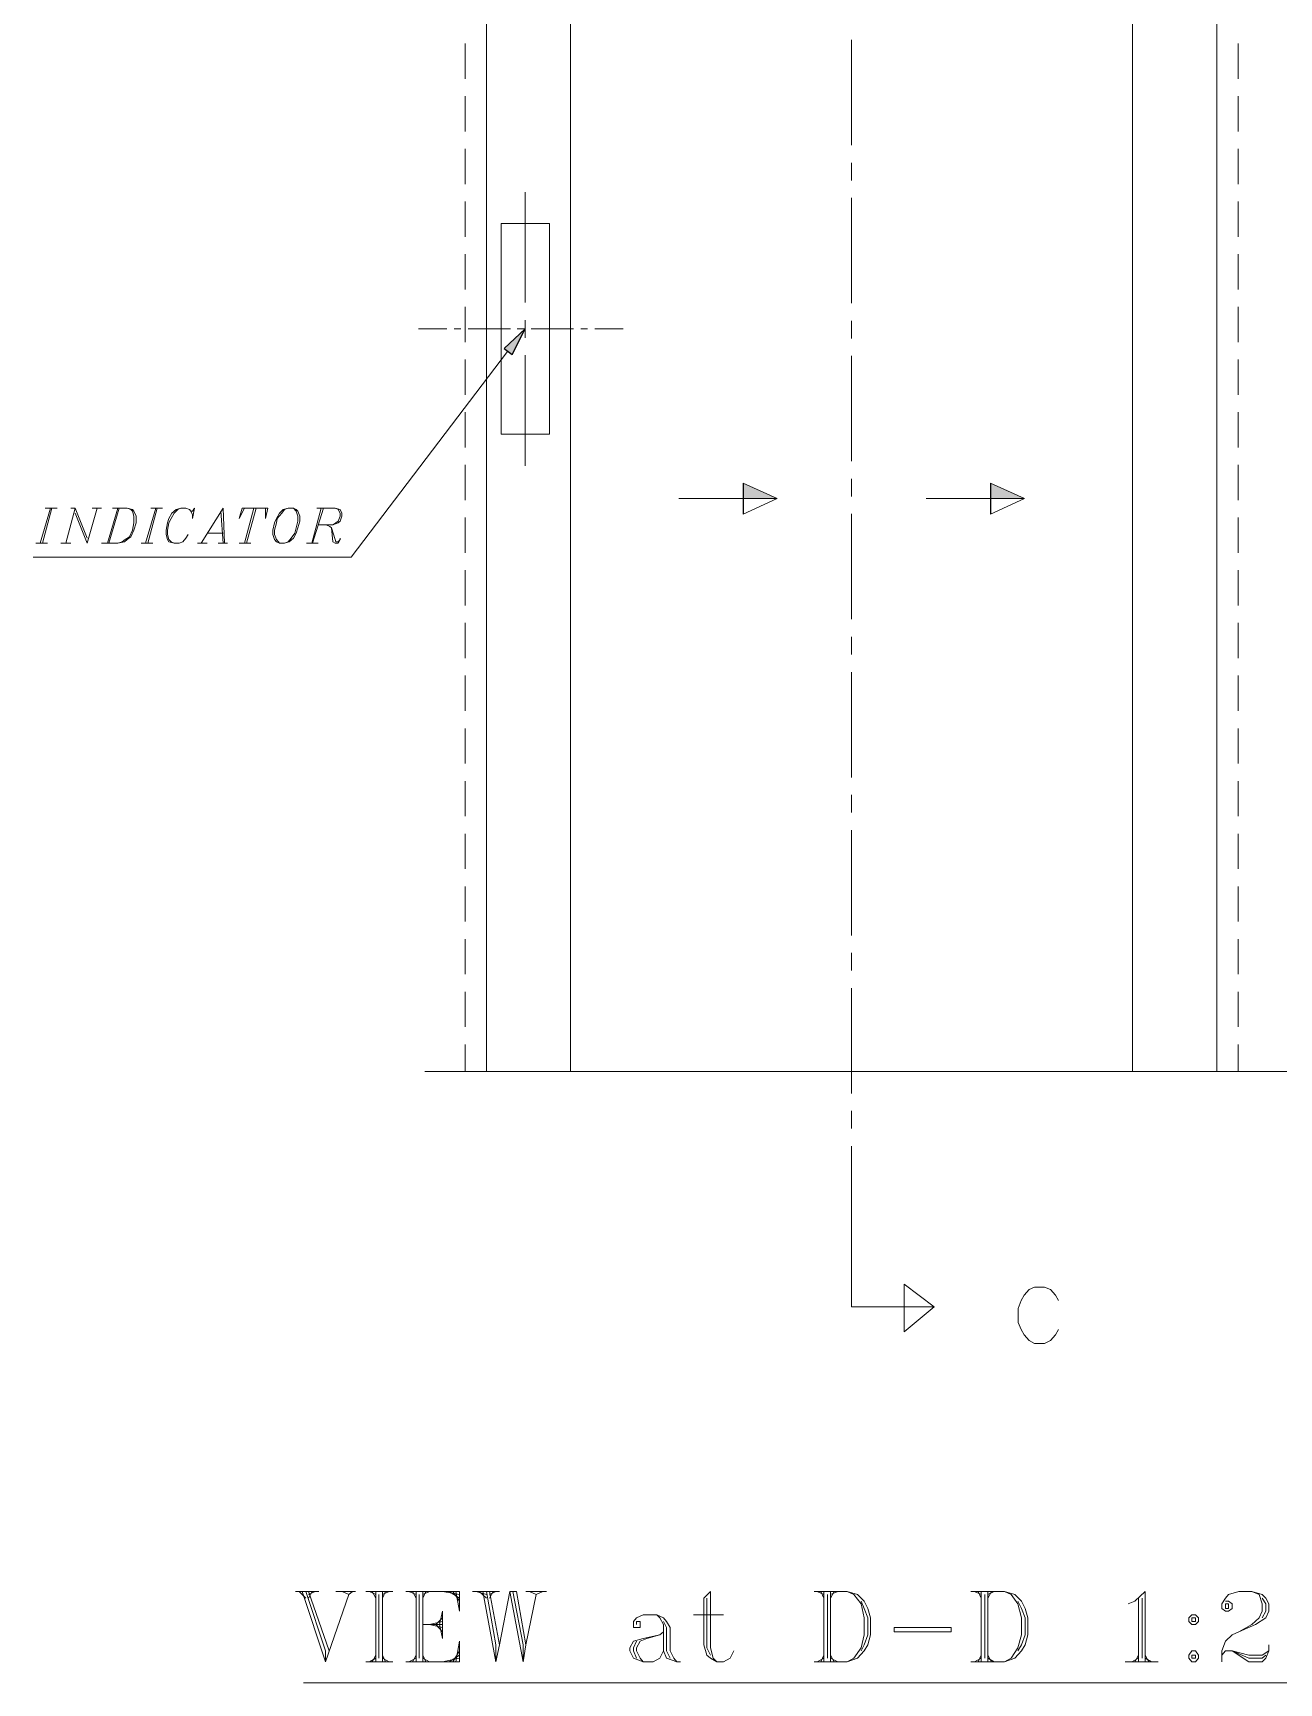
# Model space of a CAD drawing. Header units: millimetres. Extents: x -665 to 1025117, y -27997 to 4210.
# Drawn here: x 1016139 to 1017912, y 6 to 2354 of the extents above; entities that cross this region are included whole.
import ezdxf

# ---------------------------------------------------------------- set-up
doc = ezdxf.new("R2010")
doc.units = ezdxf.units.MM

msp = doc.modelspace()

# ---------------------------------------------------------------- hatches: boundary and pattern name
at = {"transparency": 33554666}
msp.add_hatch(color=7, dxfattribs=at).paths.add_polyline_path([(1016820.484, 1896.788), (1016839.229, 1933.235), (1016809.03, 1905.119)])
h = msp.add_hatch(color=256)
h.dxf.hatch_style = 1
h.paths.add_polyline_path([(1017501.214, 1713.711), (1017501.214, 1691.644), (1017549.484, 1691.644)])
h.paths.add_polyline_path([(1017149.524, 1713.711), (1017149.524, 1691.644), (1017197.795, 1691.644)])
h = msp.add_hatch(color=256)
h.dxf.hatch_style = 1
h.paths.add_polyline_path([(1017149.524, 1691.644), (1017197.795, 1691.644), (1017149.524, 1713.711)])

# ---------------------------------------------------------------- linework, layer by layer
for p, q in [((1017149.524, 1713.711, -137), (1017149.524, 1669.578, -137)), ((1017501.214, 1713.711, -137), (1017501.214, 1669.578, -137))]:
    msp.add_line(p, q)
at = {"color": 7, "linetype": 'Continuous', "lineweight": 20, "transparency": 33554666, "elevation": -137}
for points in [[(1016784.037, 876.273), (1016784.037, 3046.43), (1017823.297, 3046.43), (1017823.297, 876.273)], [(1016903.792, 876.273), (1016903.792, 2876.691), (1017703.543, 2876.691), (1017703.543, 876.273)], [(1016753.839, 2289.374), (1016753.839, 2339.359), (1016753.839, 2339.359)], [(1017303.667, 2194.612), (1017303.667, 2344.566), (1017303.667, 2344.566)], [(1017853.496, 2339.359), (1017853.496, 2289.374), (1017853.496, 2289.374)], [(1016753.839, 2214.398), (1016753.839, 2264.382), (1016753.839, 2264.382)], [(1017853.496, 2264.382), (1017853.496, 2214.398), (1017853.496, 2214.398)], [(1016753.839, 2139.421), (1016753.839, 2189.406), (1016753.839, 2189.406)], [(1017853.496, 2189.406), (1017853.496, 2139.421), (1017853.496, 2139.421)], [(1017303.667, 2144.628), (1017303.667, 2169.62), (1017303.667, 2169.62)], [(1016753.839, 2064.445), (1016753.839, 2114.429), (1016753.839, 2114.429)], [(1016839.229, 1970.724), (1016839.229, 2127.966), (1016839.229, 2127.966)], [(1017303.667, 1969.682), (1017303.667, 2119.636), (1017303.667, 2119.636)], [(1017853.496, 2114.429), (1017853.496, 2064.445), (1017853.496, 2064.445)], [(1016753.839, 1989.468), (1016753.839, 2039.452), (1016753.839, 2039.452)], [(1017853.496, 2039.452), (1017853.496, 1989.468), (1017853.496, 1989.468)], [(1016753.839, 1914.491), (1016753.839, 1964.476), (1016753.839, 1964.476)], [(1017853.496, 1964.476), (1017853.496, 1914.491), (1017853.496, 1914.491)], [(1016727.805, 1933.235), (1016687.193, 1933.235), (1016687.193, 1933.235)], [(1016747.591, 1933.235), (1016738.218, 1933.235), (1016738.218, 1933.235)], [(1016818.402, 1933.235), (1016758.004, 1933.235), (1016758.004, 1933.235)], [(1016838.187, 1933.235), (1016827.774, 1933.235), (1016827.774, 1933.235)], [(1016839.229, 1920.739), (1016839.229, 1945.732), (1016839.229, 1945.732)], [(1016907.957, 1933.235), (1016847.559, 1933.235), (1016847.559, 1933.235)], [(1016927.743, 1933.235), (1016918.371, 1933.235), (1016918.371, 1933.235)], [(1016978.768, 1933.235), (1016938.156, 1933.235), (1016938.156, 1933.235)], [(1017303.667, 1919.698), (1017303.667, 1944.69), (1017303.667, 1944.69)], [(1016814.236, 1900.954), (1016591.389, 1608.337), (1016138.819, 1608.337)], [(1016753.839, 1839.515), (1016753.839, 1889.499), (1016753.839, 1889.499)], [(1016839.229, 1738.504), (1016839.229, 1895.747), (1016839.229, 1895.747)], [(1017303.667, 1744.753), (1017303.667, 1894.706), (1017303.667, 1894.706)], [(1017853.496, 1889.499), (1017853.496, 1839.515), (1017853.496, 1839.515)], [(1016753.839, 1764.538), (1016753.839, 1814.522), (1016753.839, 1814.522)], [(1017853.496, 1814.522), (1017853.496, 1764.538), (1017853.496, 1764.538)], [(1016753.839, 1689.561), (1016753.839, 1739.546), (1016753.839, 1739.546)], [(1017853.496, 1739.546), (1017853.496, 1689.561), (1017853.496, 1689.561)], [(1017303.667, 1694.768), (1017303.667, 1719.76), (1017303.667, 1719.76)], [(1017197.795, 1691.644), (1017057.85, 1691.644), (1017057.85, 1691.644)], [(1017149.524, 1713.711), (1017197.795, 1691.644), (1017149.524, 1669.578)], [(1017549.484, 1691.644), (1017409.54, 1691.644), (1017409.54, 1691.644)], [(1017501.214, 1713.711), (1017549.484, 1691.644), (1017501.214, 1669.578)], [(1016163.608, 1678.107), (1016149.029, 1628.122), (1016149.029, 1628.122)], [(1016165.691, 1678.107), (1016152.153, 1628.122), (1016152.153, 1628.122)], [(1016156.319, 1678.107), (1016172.98, 1678.107), (1016172.98, 1678.107)], [(1016185.476, 1628.122), (1016199.014, 1678.107), (1016215.675, 1635.412)], [(1016192.766, 1678.107), (1016199.014, 1678.107), (1016199.014, 1678.107)], [(1016199.014, 1670.817), (1016215.675, 1628.122), (1016230.254, 1678.107)], [(1016222.965, 1678.107), (1016236.502, 1678.107), (1016236.502, 1678.107)], [(1016252.122, 1678.107), (1016272.949, 1678.107), (1016280.238, 1676.024), (1016282.321, 1673.941), (1016285.445, 1666.652), (1016285.445, 1657.28), (1016282.321, 1646.866), (1016278.156, 1637.494), (1016272.949, 1633.329), (1016268.784, 1630.205), (1016259.412, 1628.122), (1016236.502, 1628.122)], [(1016259.412, 1678.107), (1016244.833, 1628.122), (1016244.833, 1628.122)], [(1016261.494, 1678.107), (1016246.915, 1628.122), (1016246.915, 1628.122)], [(1016272.949, 1678.107), (1016278.156, 1676.024), (1016280.238, 1673.941), (1016282.321, 1666.652), (1016282.321, 1657.28), (1016280.238, 1646.866), (1016276.073, 1637.494), (1016269.825, 1633.329), (1016265.66, 1630.205), (1016259.412, 1628.122)], [(1016313.561, 1678.107), (1016298.983, 1628.122), (1016298.983, 1628.122)], [(1016315.644, 1678.107), (1016302.107, 1628.122), (1016302.107, 1628.122)], [(1016306.272, 1678.107), (1016322.933, 1678.107), (1016322.933, 1678.107)], [(1016363.546, 1673.941), (1016365.628, 1673.941), (1016368.752, 1678.107), (1016365.628, 1663.528), (1016365.628, 1668.735), (1016363.546, 1673.941), (1016361.463, 1676.024), (1016356.256, 1678.107), (1016348.967, 1678.107), (1016342.719, 1676.024), (1016336.471, 1670.817), (1016332.306, 1663.528), (1016330.223, 1657.28), (1016328.14, 1646.866), (1016328.14, 1640.618), (1016330.223, 1633.329), (1016332.306, 1630.205), (1016339.595, 1628.122), (1016346.884, 1628.122), (1016352.091, 1630.205), (1016356.256, 1635.412), (1016359.38, 1640.618)], [(1016348.967, 1678.107), (1016344.802, 1676.024), (1016339.595, 1670.817), (1016335.43, 1663.528), (1016332.306, 1657.28), (1016330.223, 1646.866), (1016330.223, 1640.618), (1016332.306, 1633.329), (1016335.43, 1630.205), (1016339.595, 1628.122)], [(1016378.125, 1628.122), (1016409.365, 1678.107), (1016411.448, 1628.122)], [(1016406.241, 1673.941), (1016409.365, 1628.122), (1016409.365, 1628.122)], [(1016439.564, 1678.107), (1016432.274, 1663.528), (1016436.44, 1678.107), (1016472.887, 1678.107), (1016469.763, 1663.528), (1016469.763, 1678.107)], [(1016453.101, 1678.107), (1016439.564, 1628.122), (1016439.564, 1628.122)], [(1016456.225, 1678.107), (1016442.688, 1628.122), (1016442.688, 1628.122)], [(1016502.044, 1678.107), (1016494.755, 1676.024), (1016489.548, 1670.817), (1016485.383, 1663.528), (1016482.259, 1657.28), (1016480.176, 1646.866), (1016480.176, 1640.618), (1016482.259, 1633.329), (1016485.383, 1630.205), (1016489.548, 1628.122), (1016496.838, 1628.122), (1016503.086, 1630.205), (1016509.334, 1635.412), (1016513.499, 1642.701), (1016515.582, 1649.99), (1016518.706, 1659.362), (1016518.706, 1666.652), (1016515.582, 1673.941), (1016513.499, 1676.024), (1016509.334, 1678.107), (1016502.044, 1678.107), (1016496.838, 1676.024), (1016492.672, 1670.817), (1016486.424, 1663.528), (1016485.383, 1657.28), (1016482.259, 1646.866), (1016482.259, 1640.618), (1016485.383, 1633.329), (1016489.548, 1628.122)], [(1016496.838, 1628.122), (1016502.044, 1630.205), (1016506.21, 1635.412), (1016511.416, 1642.701), (1016513.499, 1649.99), (1016515.582, 1659.362), (1016515.582, 1666.652), (1016513.499, 1673.941), (1016509.334, 1678.107)], [(1016548.905, 1678.107), (1016535.367, 1628.122), (1016535.367, 1628.122)], [(1016552.029, 1678.107), (1016536.409, 1628.122), (1016536.409, 1628.122)], [(1016542.657, 1678.107), (1016568.69, 1678.107), (1016575.98, 1676.024), (1016578.062, 1670.817), (1016578.062, 1666.652), (1016575.98, 1659.362), (1016572.856, 1657.28), (1016565.566, 1654.156), (1016544.739, 1654.156)], [(1016568.69, 1678.107), (1016572.856, 1676.024), (1016575.98, 1670.817), (1016575.98, 1666.652), (1016572.856, 1659.362), (1016569.732, 1657.28), (1016565.566, 1654.156)], [(1017303.667, 1519.823), (1017303.667, 1669.776), (1017303.667, 1669.776)], [(1016556.194, 1654.156), (1016561.401, 1652.073), (1016563.483, 1649.99), (1016565.566, 1630.205), (1016568.69, 1628.122), (1016572.856, 1628.122), (1016575.98, 1633.329), (1016575.98, 1635.412)], [(1016563.483, 1649.99), (1016568.69, 1633.329), (1016569.732, 1630.205), (1016572.856, 1630.205), (1016575.98, 1633.329)], [(1016753.839, 1614.585), (1016753.839, 1664.569), (1016753.839, 1664.569)], [(1017853.496, 1664.569), (1017853.496, 1614.585), (1017853.496, 1614.585)], [(1016142.781, 1628.122), (1016159.443, 1628.122), (1016159.443, 1628.122)], [(1016178.187, 1628.122), (1016192.766, 1628.122), (1016192.766, 1628.122)], [(1016292.735, 1628.122), (1016309.396, 1628.122), (1016309.396, 1628.122)], [(1016372.918, 1628.122), (1016386.455, 1628.122), (1016386.455, 1628.122)], [(1016386.455, 1642.701), (1016409.365, 1642.701), (1016409.365, 1642.701)], [(1016402.075, 1628.122), (1016415.613, 1628.122), (1016415.613, 1628.122)], [(1016432.274, 1628.122), (1016448.936, 1628.122), (1016448.936, 1628.122)], [(1016528.078, 1628.122), (1016544.739, 1628.122), (1016544.739, 1628.122)], [(1016753.839, 1539.608), (1016753.839, 1589.593), (1016753.839, 1589.593)], [(1017853.496, 1589.593), (1017853.496, 1539.608), (1017853.496, 1539.608)], [(1016753.839, 1464.631), (1016753.839, 1514.616), (1016753.839, 1514.616)], [(1017853.496, 1514.616), (1017853.496, 1464.631), (1017853.496, 1464.631)], [(1017303.667, 1469.838), (1017303.667, 1494.83), (1017303.667, 1494.83)], [(1016753.839, 1389.655), (1016753.839, 1439.639), (1016753.839, 1439.639)], [(1017303.667, 1294.893), (1017303.667, 1444.846), (1017303.667, 1444.846)], [(1017853.496, 1439.639), (1017853.496, 1389.655), (1017853.496, 1389.655)], [(1016753.839, 1314.678), (1016753.839, 1364.663), (1016753.839, 1364.663)], [(1017853.496, 1364.663), (1017853.496, 1314.678), (1017853.496, 1314.678)], [(1016753.839, 1239.702), (1016753.839, 1289.686), (1016753.839, 1289.686)], [(1017303.667, 1244.908), (1017303.667, 1269.901), (1017303.667, 1269.901)], [(1017853.496, 1289.686), (1017853.496, 1239.702), (1017853.496, 1239.702)], [(1016753.839, 1164.725), (1016753.839, 1214.709), (1016753.839, 1214.709)], [(1017303.667, 1069.963), (1017303.667, 1219.916), (1017303.667, 1219.916)], [(1017853.496, 1214.709), (1017853.496, 1164.725), (1017853.496, 1164.725)], [(1016753.839, 1089.748), (1016753.839, 1139.733), (1016753.839, 1139.733)], [(1017853.496, 1139.733), (1017853.496, 1089.748), (1017853.496, 1089.748)], [(1016753.839, 1014.772), (1016753.839, 1064.756), (1016753.839, 1064.756)], [(1017853.496, 1064.756), (1017853.496, 1014.772), (1017853.496, 1014.772)], [(1017303.667, 1019.978), (1017303.667, 1044.971), (1017303.667, 1044.971)], [(1016753.839, 939.795), (1016753.839, 989.779), (1016753.839, 989.779)], [(1017303.667, 845.033), (1017303.667, 994.986), (1017303.667, 994.986)], [(1017853.496, 989.779), (1017853.496, 939.795), (1017853.496, 939.795)], [(1016753.839, 876.273), (1016753.839, 914.803), (1016753.839, 914.803)], [(1017853.496, 914.803), (1017853.496, 876.273), (1017853.496, 876.273)], [(1016696.565, 876.273), (1019013.551, 876.273), (1019013.551, 876.273)], [(1017303.667, 795.049), (1017303.667, 820.041), (1017303.667, 820.041)], [(1017303.667, 668.005), (1017303.667, 770.056), (1017303.667, 770.056)], [(1017378.644, 573.243), (1017421.339, 540.961), (1017378.644, 505.555)], [(1017378.644, 573.243), (1017378.644, 505.555), (1017378.644, 505.555)], [(1017598.13, 550.333), (1017593.965, 557.623), (1017586.675, 565.953), (1017578.345, 569.077), (1017563.766, 569.077), (1017556.477, 565.953), (1017549.187, 557.623), (1017545.022, 550.333), (1017540.856, 538.878), (1017540.856, 519.093), (1017545.022, 508.679), (1017549.187, 501.39), (1017556.477, 493.059), (1017563.766, 488.894), (1017578.345, 488.894), (1017586.675, 493.059), (1017593.965, 501.39), (1017598.13, 508.679)], [(1017303.667, 540.961), (1017421.339, 540.961), (1017421.339, 540.961)], [(1016512.247, 135.879), (1016545.57, 135.879), (1016545.57, 135.879)], [(1016517.454, 135.879), (1016526.826, 126.507), (1016526.826, 126.507)], [(1016521.619, 135.879), (1016554.942, 35.91), (1016554.942, 51.53), (1016526.826, 135.879)], [(1016530.991, 135.879), (1016560.149, 51.53), (1016560.149, 51.53)], [(1016536.198, 135.879), (1016530.991, 126.507), (1016530.991, 126.507)], [(1016540.363, 135.879), (1016530.991, 131.714), (1016530.991, 131.714)], [(1016588.265, 131.714), (1016554.942, 35.91), (1016554.942, 35.91)], [(1016569.521, 135.879), (1016597.637, 135.879), (1016597.637, 135.879)], [(1016578.893, 135.879), (1016588.265, 131.714), (1016593.472, 135.879)], [(1016612.216, 135.879), (1016650.746, 135.879), (1016650.746, 135.879)], [(1016617.423, 135.879), (1016626.795, 131.714), (1016626.795, 131.714)], [(1016621.588, 135.879), (1016626.795, 126.507), (1016626.795, 126.507)], [(1016626.795, 135.879), (1016626.795, 35.91), (1016626.795, 35.91)], [(1016630.96, 131.714), (1016630.96, 41.117), (1016630.96, 41.117)], [(1016636.167, 135.879), (1016636.167, 35.91), (1016636.167, 35.91)], [(1016640.332, 135.879), (1016636.167, 126.507), (1016636.167, 126.507)], [(1016645.539, 135.879), (1016636.167, 131.714), (1016636.167, 131.714)], [(1016669.49, 135.879), (1016745.508, 135.879), (1016745.508, 107.763)], [(1016673.655, 135.879), (1016684.069, 131.714), (1016684.069, 131.714)], [(1016678.862, 135.879), (1016684.069, 126.507), (1016684.069, 126.507)], [(1016684.069, 135.879), (1016684.069, 35.91), (1016684.069, 35.91)], [(1016688.234, 131.714), (1016688.234, 41.117), (1016688.234, 41.117)], [(1016693.441, 135.879), (1016693.441, 35.91), (1016693.441, 35.91)], [(1016697.606, 135.879), (1016693.441, 126.507), (1016693.441, 126.507)], [(1016702.813, 135.879), (1016693.441, 131.714), (1016693.441, 131.714)], [(1016721.557, 135.879), (1016745.508, 131.714), (1016745.508, 131.714)], [(1016730.929, 135.879), (1016745.508, 126.507), (1016745.508, 126.507)], [(1016736.136, 135.879), (1016745.508, 122.342), (1016745.508, 122.342)], [(1016740.301, 135.879), (1016745.508, 107.763), (1016745.508, 107.763)], [(1016764.252, 135.879), (1016802.782, 135.879), (1016802.782, 135.879)], [(1016769.459, 135.879), (1016784.037, 131.714), (1016784.037, 131.714)], [(1016773.624, 135.879), (1016784.037, 126.507), (1016784.037, 126.507)], [(1016778.831, 135.879), (1016797.575, 35.91), (1016797.575, 59.861), (1016784.037, 135.879)], [(1016788.203, 135.879), (1016802.782, 59.861), (1016817.36, 135.879)], [(1016793.41, 135.879), (1016788.203, 126.507), (1016788.203, 126.507)], [(1016797.575, 135.879), (1016788.203, 131.714), (1016788.203, 131.714)], [(1016817.36, 135.879), (1016836.105, 35.91), (1016836.105, 59.861), (1016821.526, 135.879)], [(1016817.36, 135.879), (1016826.733, 135.879), (1016826.733, 135.879)], [(1016826.733, 135.879), (1016840.27, 59.861), (1016854.849, 131.714)], [(1016840.27, 135.879), (1016869.428, 135.879), (1016869.428, 135.879)], [(1016845.477, 135.879), (1016854.849, 131.714), (1016864.221, 135.879)], [(1017093.316, 126.507), (1017102.688, 135.879), (1017102.688, 55.696), (1017106.854, 41.117), (1017112.06, 35.91)], [(1017093.316, 126.507), (1017093.316, 59.861), (1017097.481, 45.282), (1017102.688, 41.117), (1017112.06, 35.91), (1017121.432, 35.91), (1017130.804, 41.117), (1017136.011, 51.53)], [(1017097.481, 126.507), (1017097.481, 55.696), (1017102.688, 45.282)], [(1017250.559, 135.879), (1017297.419, 135.879), (1017311.998, 131.714), (1017321.37, 122.342), (1017326.577, 111.928), (1017330.742, 98.391), (1017330.742, 74.44), (1017326.577, 59.861), (1017321.37, 51.53), (1017311.998, 41.117), (1017297.419, 35.91), (1017250.559, 35.91)], [(1017254.724, 135.879), (1017264.096, 131.714), (1017264.096, 131.714)], [(1017259.931, 135.879), (1017264.096, 126.507), (1017264.096, 126.507)], [(1017264.096, 135.879), (1017264.096, 35.91), (1017264.096, 35.91)], [(1017269.303, 131.714), (1017269.303, 41.117), (1017269.303, 41.117)], [(1017273.468, 135.879), (1017273.468, 35.91), (1017273.468, 35.91)], [(1017278.675, 135.879), (1017273.468, 126.507), (1017273.468, 126.507)], [(1017283.882, 135.879), (1017273.468, 131.714), (1017273.468, 131.714)], [(1017297.419, 135.879), (1017306.791, 131.714), (1017317.205, 118.176), (1017321.37, 98.391), (1017321.37, 74.44), (1017317.205, 55.696), (1017306.791, 41.117), (1017297.419, 35.91)], [(1017317.205, 122.342), (1017321.37, 111.928), (1017326.577, 98.391), (1017326.577, 74.44), (1017321.37, 59.861), (1017317.205, 51.53)], [(1017473.406, 135.879), (1017521.308, 135.879), (1017535.886, 131.714), (1017545.259, 122.342), (1017550.465, 111.928), (1017554.631, 98.391), (1017554.631, 74.44), (1017550.465, 59.861), (1017545.259, 51.53), (1017535.886, 41.117), (1017521.308, 35.91), (1017473.406, 35.91)], [(1017478.613, 135.879), (1017487.985, 131.714), (1017487.985, 131.714)], [(1017483.819, 135.879), (1017487.985, 126.507), (1017487.985, 126.507)], [(1017487.985, 135.879), (1017487.985, 35.91), (1017487.985, 35.91)], [(1017493.191, 131.714), (1017493.191, 41.117), (1017493.191, 41.117)], [(1017497.357, 135.879), (1017497.357, 35.91), (1017497.357, 35.91)], [(1017502.564, 135.879), (1017497.357, 126.507), (1017497.357, 126.507)], [(1017506.729, 135.879), (1017497.357, 131.714), (1017497.357, 131.714)], [(1017521.308, 135.879), (1017530.68, 131.714), (1017540.052, 118.176), (1017545.259, 98.391), (1017545.259, 74.44), (1017540.052, 55.696), (1017530.68, 41.117), (1017521.308, 35.91)], [(1017540.052, 122.342), (1017545.259, 111.928), (1017550.465, 98.391), (1017550.465, 74.44), (1017545.259, 59.861), (1017540.052, 51.53)], [(1017721.245, 35.91), (1017721.245, 135.879), (1017706.667, 122.342), (1017697.295, 118.176)], [(1017711.873, 126.507), (1017711.873, 35.91), (1017711.873, 35.91)], [(1017717.08, 126.507), (1017717.08, 41.117), (1017717.08, 41.117)], [(1017835.793, 122.342), (1017839.958, 122.342), (1017845.165, 118.176), (1017845.165, 111.928), (1017839.958, 107.763), (1017835.793, 107.763), (1017830.586, 111.928), (1017830.586, 118.176), (1017835.793, 126.507), (1017839.958, 131.714), (1017854.537, 135.879), (1017873.281, 135.879), (1017887.86, 131.714), (1017893.067, 126.507), (1017897.232, 118.176), (1017897.232, 107.763), (1017893.067, 98.391), (1017878.488, 89.019), (1017854.537, 78.605), (1017845.165, 74.44), (1017835.793, 65.068), (1017830.586, 51.53), (1017830.586, 35.91)], [(1017873.281, 135.879), (1017883.695, 131.714), (1017887.86, 118.176), (1017887.86, 107.763), (1017883.695, 98.391), (1017873.281, 89.019), (1017854.537, 78.605)], [(1017887.86, 126.507), (1017893.067, 118.176), (1017893.067, 107.763), (1017887.86, 98.391)], [(1016721.557, 98.391), (1016712.185, 89.019), (1016721.557, 78.605)], [(1016721.557, 107.763), (1016717.392, 89.019), (1016721.557, 69.233)], [(1016721.557, 107.763), (1016721.557, 69.233), (1016721.557, 69.233)], [(1016997.513, 89.019), (1016997.513, 93.184), (1017002.719, 93.184), (1017002.719, 84.853), (1016993.347, 84.853), (1016993.347, 93.184), (1016997.513, 98.391), (1017006.885, 102.556), (1017026.67, 102.556), (1017036.042, 98.391), (1017040.208, 93.184), (1017045.414, 84.853), (1017045.414, 51.53), (1017050.621, 41.117), (1017054.786, 35.91)], [(1017026.67, 102.556), (1017030.836, 98.391), (1017036.042, 89.019), (1017036.042, 51.53), (1017040.208, 41.117), (1017054.786, 35.91), (1017059.993, 35.91)], [(1017078.737, 102.556), (1017121.432, 102.556), (1017121.432, 102.556)], [(1016693.441, 89.019), (1016721.557, 89.019), (1016721.557, 89.019)], [(1016721.557, 93.184), (1016702.813, 89.019), (1016721.557, 84.853)], [(1017036.042, 78.605), (1017030.836, 74.44), (1017006.885, 69.233), (1016993.347, 65.068), (1016988.141, 55.696), (1016988.141, 51.53), (1016993.347, 41.117), (1017006.885, 35.91), (1017021.463, 35.91), (1017030.836, 41.117), (1017036.042, 51.53)], [(1017030.836, 74.44), (1017012.091, 69.233), (1017002.719, 65.068), (1016997.513, 55.696), (1016997.513, 51.53), (1017002.719, 41.117), (1017006.885, 35.91)], [(1017036.042, 93.184), (1017040.208, 84.853), (1017040.208, 51.53), (1017045.414, 41.117)], [(1016669.49, 35.91), (1016745.508, 35.91), (1016745.508, 65.068)], [(1016736.136, 35.91), (1016745.508, 51.53), (1016745.508, 51.53)], [(1016740.301, 35.91), (1016745.508, 65.068), (1016745.508, 65.068)], [(1016802.782, 59.861), (1016797.575, 35.91), (1016797.575, 35.91)], [(1016840.27, 59.861), (1016836.105, 35.91), (1016836.105, 35.91)], [(1016997.513, 65.068), (1016993.347, 55.696), (1016993.347, 51.53), (1016997.513, 41.117)], [(1017830.586, 45.282), (1017835.793, 51.53), (1017845.165, 51.53), (1017869.116, 45.282), (1017887.86, 45.282), (1017897.232, 51.53)], [(1017897.232, 59.861), (1017897.232, 51.53), (1017893.067, 41.117), (1017887.86, 35.91), (1017869.116, 35.91), (1017845.165, 51.53), (1017869.116, 41.117), (1017887.86, 41.117), (1017893.067, 45.282)], [(1016612.216, 35.91), (1016650.746, 35.91), (1016650.746, 35.91)], [(1016626.795, 41.117), (1016617.423, 35.91), (1016617.423, 35.91)], [(1016626.795, 45.282), (1016621.588, 35.91), (1016621.588, 35.91)], [(1016636.167, 45.282), (1016640.332, 35.91), (1016640.332, 35.91)], [(1016636.167, 41.117), (1016645.539, 35.91), (1016645.539, 35.91)], [(1016684.069, 41.117), (1016673.655, 35.91), (1016673.655, 35.91)], [(1016684.069, 45.282), (1016678.862, 35.91), (1016678.862, 35.91)], [(1016693.441, 45.282), (1016697.606, 35.91), (1016697.606, 35.91)], [(1016693.441, 41.117), (1016702.813, 35.91), (1016702.813, 35.91)], [(1016721.557, 35.91), (1016745.508, 41.117), (1016745.508, 41.117)], [(1016730.929, 35.91), (1016745.508, 45.282), (1016745.508, 45.282)], [(1017264.096, 41.117), (1017254.724, 35.91), (1017254.724, 35.91)], [(1017264.096, 45.282), (1017259.931, 35.91), (1017259.931, 35.91)], [(1017273.468, 45.282), (1017278.675, 35.91), (1017278.675, 35.91)], [(1017273.468, 41.117), (1017283.882, 35.91), (1017283.882, 35.91)], [(1017487.985, 41.117), (1017478.613, 35.91), (1017478.613, 35.91)], [(1017487.985, 45.282), (1017483.819, 35.91), (1017483.819, 35.91)], [(1017497.357, 45.282), (1017502.564, 35.91), (1017502.564, 35.91)], [(1017497.357, 41.117), (1017506.729, 35.91), (1017506.729, 35.91)], [(1017693.129, 35.91), (1017739.99, 35.91), (1017739.99, 35.91)], [(1017711.873, 41.117), (1017702.501, 35.91), (1017702.501, 35.91)], [(1017711.873, 45.282), (1017706.667, 35.91), (1017706.667, 35.91)], [(1017721.245, 45.282), (1017726.452, 35.91), (1017726.452, 35.91)], [(1017721.245, 41.117), (1017730.617, 35.91), (1017730.617, 35.91)], [(1016523.702, 5.711), (1018078.426, 5.711), (1018078.426, 5.711)]]:
    msp.add_lwpolyline(points, dxfattribs=at)
for points in [[(1016873.593, 1783.282), (1016804.864, 1783.282), (1016804.864, 2083.189), (1016873.593, 2083.189)], [(1017303.667, 540.961), (1017303.667, 668.005)], [(1017835.793, 118.176), (1017835.793, 111.928), (1017839.958, 111.928), (1017839.958, 118.176)], [(1017787.891, 102.556), (1017783.726, 98.391), (1017783.726, 93.184), (1017787.891, 89.019), (1017793.098, 89.019), (1017797.263, 93.184), (1017797.263, 98.391), (1017793.098, 102.556)], [(1017787.891, 98.391), (1017787.891, 93.184), (1017793.098, 93.184), (1017793.098, 98.391)], [(1017445.29, 78.605), (1017364.065, 78.605), (1017364.065, 84.853), (1017445.29, 84.853)], [(1017787.891, 51.53), (1017783.726, 45.282), (1017783.726, 41.117), (1017787.891, 35.91), (1017793.098, 35.91), (1017797.263, 41.117), (1017797.263, 45.282), (1017793.098, 51.53)], [(1017787.891, 45.282), (1017787.891, 41.117), (1017793.098, 41.117), (1017793.098, 45.282)]]:
    msp.add_lwpolyline(points, close=True, dxfattribs=at)
at = {"color": 7, "linetype": 'Continuous', "lineweight": -2, "transparency": 33554666, "elevation": -137}
msp.add_lwpolyline([(1016820.484, 1896.788), (1016839.229, 1933.235), (1016809.03, 1905.119)], close=True, dxfattribs=at)

doc.saveas('drawing.dxf')
